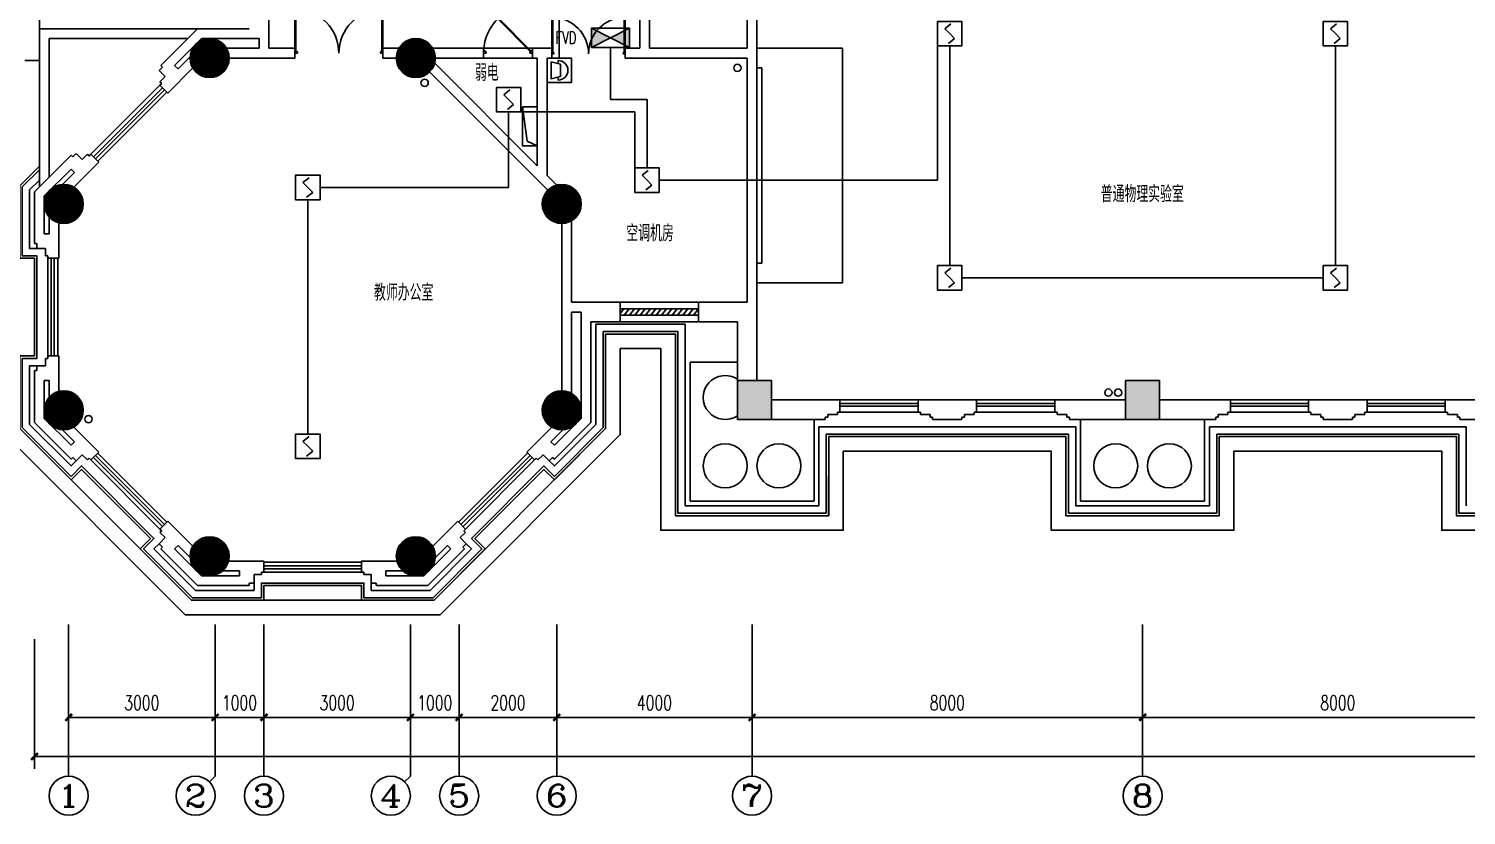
# Model space of a CAD drawing. Extents: x 190999 to 918899, y -200814 to 215286.
# Drawn here: x 205994 to 235442, y 115064 to 131167 of the extents above; entities that cross this region are included whole.
import ezdxf
from ezdxf.enums import TextEntityAlignment as Align

# ---------------------------------------------------------------- set-up
doc = ezdxf.new("R2010")
doc.units = 0
doc.header["$LTSCALE"] = 1000
doc.header["$MEASUREMENT"] = 0
doc.layers.get('Defpoints').update_dxf_attribs({"color": 1})
for name, color, linetype in [('00-EQUIP', 3, 'Continuous'), ('00-WIRE-4', 6, 'Continuous'), ('A-墙线', 2, 'Continuous'), ('A-外包装修', 250, 'Continuous'), ('A-外窗', 145, 'Continuous'), ('A-家具', 250, 'Continuous'), ('A-门', 167, 'Continuous'), ('AXIS', 3, 'Continuous'), ('AXIS_TEXT', 7, 'Continuous'), ('COLUMN', 2, 'Continuous'), ('PUB_HATCH', 250, 'Continuous'), ('STAIR', 5, 'Continuous'), ('WALL', 2, 'Continuous'), ('WINDOW', 177, 'Continuous'), ('屋面排水', 4, 'Continuous'), ('房间名称', 7, 'Continuous'), ('暖通-风-说明', 3, 'Continuous'), ('电井开洞', 97, 'Continuous'), ('雨水管', 151, 'Continuous')]:
    doc.layers.add(name, color=color, linetype=linetype)
doc.styles.add('_TCH_AXIS', font='COMPLEX', dxfattribs={"bigfont": 'GBCBIG'})
doc.styles.add('_TCH_DIM', font='SIMPLEX', dxfattribs={"bigfont": 'GBCBIG'})
doc.styles.add('COMPLEX', font='COMPLEX')
doc.styles.add('DIM_FONT', font='SIMPLEX', dxfattribs={"width": 0.7, "bigfont": 'GBCBIG'})
doc.styles.add('HZ-ZGBZ', font='romanc.shx', dxfattribs={"width": 0.65})
doc.styles.get("Standard").update_dxf_attribs({"font": 'simhei.ttf'})
doc.styles.add('XXK', font='romans.shx', dxfattribs={"width": 0.75, "bigfont": 'hzf.shx'})
doc.linetypes.add('BIG-DLINE', pattern='A,1,-0.15,["D",XXK,S=0.2,R=0,X=-0.1,Y=-0.09],-0.2', length=1.35)
doc.dimstyles.new('DIMN', dxfattribs={"dimtxt": 300, "dimasz": 100, "dimexe": 250, "dimexo": 300, "dimgap": 150, "dimtad": 1, "dimdec": 0, "dimzin": 0, "dimdsep": 46, "dimtxsty": 'DIM_FONT', "dimblk": 'ARCHTICK', "dimcen": 0.09, "dimclrt": 7, "dimazin": 2, "dimtfac": 1, "dimtdec": 0, "dimtix": 1, "dimtmove": 2, "dimatfit": 3, "dimfxl": 0, "dimtolj": 1, "dimtzin": 0, "dimarcsym": 0})

# ---------------------------------------------------------------- blocks, each defined once
blk = doc.blocks.new('m1800')
at = {"layer": 'A-墙线'}
for p, q in [((-900, -100), (-900, 100)), ((900, -100), (900, 100))]:
    blk.add_line(p, q, dxfattribs=at)
at = {"layer": 'A-门'}
for p, q in [((-900, 900), (-900, 0)), ((-900, 900), (-880, 900)), ((-880, 900), (-880, 50)), ((880, 900), (880, 50)), ((900, 900), (880, 900)), ((900, 900), (900, 0)), ((-900, 50), (-870, 50)), ((-900, 0), (-850, 0)), ((-870, 50), (-870, 30)), ((-870, 30), (-850, 30)), ((-850, 30), (-850, 0)), ((850, 30), (850, 0)), ((870, 30), (850, 30)), ((900, 0), (850, 0)), ((870, 50), (870, 30)), ((900, 50), (870, 50))]:
    blk.add_line(p, q, dxfattribs=at)
for centre, start, end in [((-900, 0), 0, 88.7267), ((900, 0), 91.2733, 180)]:
    blk.add_arc(centre, 900, start, end, dxfattribs=at)
blk = doc.blocks.new('bfm01')
at = {"layer": 'A-墙线'}
for p, q in [((-200, 0), (0, 0)), ((-200, -1000), (0, -1000))]:
    blk.add_line(p, q, dxfattribs=at)
at = {"layer": 'A-门'}
for p, q in [((-200, -1000), (-200, 0)), ((-100, 0), (-100, -50)), ((-70, -50), (-100, -50)), ((-50, -30), (-70, -30)), ((-70, -30), (-70, -50)), ((-64, -44), (-50, -30)), ((-64, -44), (603, -711)), ((-50, 0), (-50, -30)), ((-50, -30), (617, -697)), ((0, 0), (0, -1000)), ((-70, -950), (-100, -950)), ((-100, -1000), (-100, -950)), ((-50, -1000), (-100, -1000)), ((-70, -970), (-70, -950)), ((-50, -970), (-70, -970)), ((-50, -1000), (-50, -970))]:
    blk.add_line(p, q, dxfattribs=at)
blk.add_arc((-100, 0), 1000, 272.866, 315.8103, dxfattribs=at)
blk = doc.blocks.new('$WINLIB2D$00000039')
at = {"color": 0}
for p, q in [((0.5, 0.5), (-0.5, 0.5)), ((-0.5, 0.167), (0.5, 0.167)), ((-0.452, -0.167), (-0.5, 0.084)), ((-0.384, -0.167), (-0.448, 0.167)), ((-0.316, -0.167), (-0.38, 0.167)), ((-0.248, -0.167), (-0.312, 0.167)), ((-0.18, -0.167), (-0.244, 0.167)), ((-0.112, -0.167), (-0.176, 0.167)), ((-0.044, -0.167), (-0.108, 0.167)), ((0.024, -0.167), (-0.04, 0.167)), ((0.092, -0.167), (0.028, 0.167)), ((0.16, -0.167), (0.096, 0.167)), ((0.228, -0.167), (0.164, 0.167)), ((0.296, -0.167), (0.232, 0.167)), ((0.364, -0.167), (0.3, 0.167)), ((0.432, -0.167), (0.368, 0.167)), ((0.5, -0.167), (0.436, 0.167)), ((-0.5, -0.167), (0.5, -0.167)), ((0.5, -0.5), (-0.5, -0.5))]:
    blk.add_line(p, q, dxfattribs=at)
blk = doc.blocks.new('_ArchTick')
at = {"const_width": 0.5}
blk.add_lwpolyline([(-0.7, -0.7), (0.7, 0.7)], dxfattribs=at)
blk = doc.blocks.new('*D183')
at = {"layer": 'AXIS', "color": 0, "lineweight": -2}
for p, q in [((206812, 118667), (206812, 116817)), ((209811, 118667), (209811, 116817)), ((206812, 117067), (209811, 117067))]:
    blk.add_line(p, q, dxfattribs=at)
at = {"layer": 'Defpoints', "color": 0}
for p in [(206812, 118967), (209811, 118967), (209811, 117067)]:
    blk.add_point(p, dxfattribs=at)
at = {"layer": 'AXIS', "color": 0, "lineweight": -2, "xscale": 100, "yscale": 100, "zscale": 100, "rotation": 180}
blk.add_blockref('_ArchTick', (206812, 117067), dxfattribs=at)
at = {"layer": 'AXIS', "color": 0, "lineweight": -2, "xscale": 100, "yscale": 100, "zscale": 100}
blk.add_blockref('_ArchTick', (209811, 117067), dxfattribs=at)
at = {"layer": 'AXIS', "color": 7, "insert": (208311, 117367), "char_height": 300, "attachment_point": 5, "style": 'DIM_FONT'}
blk.add_mtext('\\A1;3000', dxfattribs=at)
blk = doc.blocks.new('*D184')
at = {"layer": 'AXIS', "color": 0, "lineweight": -2}
for p, q in [((209811, 118667), (209811, 116817)), ((210812, 118667), (210812, 116817)), ((209811, 117067), (210812, 117067))]:
    blk.add_line(p, q, dxfattribs=at)
at = {"layer": 'Defpoints', "color": 0}
for p in [(209811, 118967), (210812, 118967), (210812, 117067)]:
    blk.add_point(p, dxfattribs=at)
at = {"layer": 'AXIS', "color": 0, "lineweight": -2, "xscale": 100, "yscale": 100, "zscale": 100, "rotation": 180}
blk.add_blockref('_ArchTick', (209811, 117067), dxfattribs=at)
at = {"layer": 'AXIS', "color": 0, "lineweight": -2, "xscale": 100, "yscale": 100, "zscale": 100}
blk.add_blockref('_ArchTick', (210812, 117067), dxfattribs=at)
at = {"layer": 'AXIS', "color": 7, "insert": (210311, 117367), "char_height": 300, "attachment_point": 5, "style": 'DIM_FONT'}
blk.add_mtext('\\A1;1000', dxfattribs=at)
blk = doc.blocks.new('*D185')
at = {"layer": 'AXIS', "color": 0, "lineweight": -2}
for p, q in [((210812, 118667), (210812, 116817)), ((213812, 118667), (213812, 116817)), ((210812, 117067), (213812, 117067))]:
    blk.add_line(p, q, dxfattribs=at)
at = {"layer": 'Defpoints', "color": 0}
for p in [(210812, 118967), (213812, 118967), (213812, 117067)]:
    blk.add_point(p, dxfattribs=at)
at = {"layer": 'AXIS', "color": 0, "lineweight": -2, "xscale": 100, "yscale": 100, "zscale": 100, "rotation": 180}
blk.add_blockref('_ArchTick', (210812, 117067), dxfattribs=at)
at = {"layer": 'AXIS', "color": 0, "lineweight": -2, "xscale": 100, "yscale": 100, "zscale": 100}
blk.add_blockref('_ArchTick', (213812, 117067), dxfattribs=at)
at = {"layer": 'AXIS', "color": 7, "insert": (212312, 117367), "char_height": 300, "attachment_point": 5, "style": 'DIM_FONT'}
blk.add_mtext('\\A1;3000', dxfattribs=at)
blk = doc.blocks.new('*D186')
at = {"layer": 'AXIS', "color": 0, "lineweight": -2}
for p, q in [((213812, 118667), (213812, 116817)), ((214812, 118667), (214812, 116817)), ((213812, 117067), (213712, 117067)), ((213812, 117067), (214812, 117067)), ((214812, 117067), (214912, 117067))]:
    blk.add_line(p, q, dxfattribs=at)
at = {"layer": 'Defpoints', "color": 0}
for p in [(213812, 118967), (214812, 118967), (214812, 117067)]:
    blk.add_point(p, dxfattribs=at)
at = {"layer": 'AXIS', "color": 0, "lineweight": -2, "xscale": 100, "yscale": 100, "zscale": 100}
blk.add_blockref('_ArchTick', (213812, 117067), dxfattribs=at)
at = {"layer": 'AXIS', "color": 0, "lineweight": -2, "xscale": 100, "yscale": 100, "zscale": 100, "rotation": 180}
blk.add_blockref('_ArchTick', (214812, 117067), dxfattribs=at)
at = {"layer": 'AXIS', "color": 7, "insert": (214312, 117367), "char_height": 300, "attachment_point": 5, "style": 'DIM_FONT'}
blk.add_mtext('\\A1;1000', dxfattribs=at)
blk = doc.blocks.new('*D187')
at = {"layer": 'AXIS', "color": 0, "lineweight": -2}
for p, q in [((214812, 118667), (214812, 116817)), ((216812, 118667), (216812, 116817)), ((214812, 117067), (216812, 117067))]:
    blk.add_line(p, q, dxfattribs=at)
at = {"layer": 'Defpoints', "color": 0}
for p in [(214812, 118967), (216812, 118967), (216812, 117067)]:
    blk.add_point(p, dxfattribs=at)
at = {"layer": 'AXIS', "color": 0, "lineweight": -2, "xscale": 100, "yscale": 100, "zscale": 100, "rotation": 180}
blk.add_blockref('_ArchTick', (214812, 117067), dxfattribs=at)
at = {"layer": 'AXIS', "color": 0, "lineweight": -2, "xscale": 100, "yscale": 100, "zscale": 100}
blk.add_blockref('_ArchTick', (216812, 117067), dxfattribs=at)
at = {"layer": 'AXIS', "color": 7, "insert": (215812, 117367), "char_height": 300, "attachment_point": 5, "style": 'DIM_FONT'}
blk.add_mtext('\\A1;2000', dxfattribs=at)
blk = doc.blocks.new('*D188')
at = {"layer": 'AXIS', "color": 0, "lineweight": -2}
for p, q in [((216812, 118667), (216812, 116817)), ((220812, 118667), (220812, 116817)), ((216812, 117067), (220812, 117067))]:
    blk.add_line(p, q, dxfattribs=at)
at = {"layer": 'Defpoints', "color": 0}
for p in [(216812, 118967), (220812, 118967), (220812, 117067)]:
    blk.add_point(p, dxfattribs=at)
at = {"layer": 'AXIS', "color": 0, "lineweight": -2, "xscale": 100, "yscale": 100, "zscale": 100, "rotation": 180}
blk.add_blockref('_ArchTick', (216812, 117067), dxfattribs=at)
at = {"layer": 'AXIS', "color": 0, "lineweight": -2, "xscale": 100, "yscale": 100, "zscale": 100}
blk.add_blockref('_ArchTick', (220812, 117067), dxfattribs=at)
at = {"layer": 'AXIS', "color": 7, "insert": (218812, 117367), "char_height": 300, "attachment_point": 5, "style": 'DIM_FONT'}
blk.add_mtext('\\A1;4000', dxfattribs=at)
blk = doc.blocks.new('*D189')
at = {"layer": 'AXIS', "color": 0, "lineweight": -2}
for p, q in [((220812, 118667), (220812, 116817)), ((228812, 118667), (228812, 116817)), ((220812, 117067), (228812, 117067))]:
    blk.add_line(p, q, dxfattribs=at)
at = {"layer": 'Defpoints', "color": 0}
for p in [(220812, 118967), (228812, 118967), (228812, 117067)]:
    blk.add_point(p, dxfattribs=at)
at = {"layer": 'AXIS', "color": 0, "lineweight": -2, "xscale": 100, "yscale": 100, "zscale": 100, "rotation": 180}
blk.add_blockref('_ArchTick', (220812, 117067), dxfattribs=at)
at = {"layer": 'AXIS', "color": 0, "lineweight": -2, "xscale": 100, "yscale": 100, "zscale": 100}
blk.add_blockref('_ArchTick', (228812, 117067), dxfattribs=at)
at = {"layer": 'AXIS', "color": 7, "insert": (224812, 117367), "char_height": 300, "attachment_point": 5, "style": 'DIM_FONT'}
blk.add_mtext('\\A1;8000', dxfattribs=at)
blk = doc.blocks.new('*D190')
at = {"layer": 'AXIS', "color": 0, "lineweight": -2}
for p, q in [((228812, 118667), (228812, 116817)), ((236812, 118667), (236812, 116817)), ((228812, 117067), (236812, 117067))]:
    blk.add_line(p, q, dxfattribs=at)
at = {"layer": 'Defpoints', "color": 0}
for p in [(228812, 118967), (236812, 118967), (236812, 117067)]:
    blk.add_point(p, dxfattribs=at)
at = {"layer": 'AXIS', "color": 0, "lineweight": -2, "xscale": 100, "yscale": 100, "zscale": 100, "rotation": 180}
blk.add_blockref('_ArchTick', (228812, 117067), dxfattribs=at)
at = {"layer": 'AXIS', "color": 0, "lineweight": -2, "xscale": 100, "yscale": 100, "zscale": 100}
blk.add_blockref('_ArchTick', (236812, 117067), dxfattribs=at)
at = {"layer": 'AXIS', "color": 7, "insert": (232812, 117367), "char_height": 300, "attachment_point": 5, "style": 'DIM_FONT'}
blk.add_mtext('\\A1;8000', dxfattribs=at)
blk = doc.blocks.new('*D198')
at = {"layer": 'AXIS', "color": 0, "lineweight": -2}
for p, q in [((206112, 118667), (206112, 116017)), ((283362, 118667), (283362, 116017)), ((206112, 116267), (283362, 116267))]:
    blk.add_line(p, q, dxfattribs=at)
at = {"layer": 'Defpoints', "color": 0}
for p in [(206112, 118967), (283362, 118967), (283362, 116267)]:
    blk.add_point(p, dxfattribs=at)
at = {"layer": 'AXIS', "color": 0, "lineweight": -2, "xscale": 100, "yscale": 100, "zscale": 100, "rotation": 180}
blk.add_blockref('_ArchTick', (206112, 116267), dxfattribs=at)
at = {"layer": 'AXIS', "color": 0, "lineweight": -2, "xscale": 100, "yscale": 100, "zscale": 100}
blk.add_blockref('_ArchTick', (283362, 116267), dxfattribs=at)
at = {"layer": 'AXIS', "color": 7, "insert": (244737, 116567), "char_height": 300, "attachment_point": 5, "style": 'DIM_FONT'}
blk.add_mtext('\\A1;77250', dxfattribs=at)
blk = doc.blocks.new('_YZH')
blk.add_circle((0, 0), 0.5)
at = {"layer": 'PUB_HATCH', "const_width": 0.5}
blk.add_lwpolyline([(-0.25, 0, 1), (0.25, 0, 1)], format="xyb", close=True, dxfattribs=at)
blk = doc.blocks.new('_AXISO')
blk.add_circle((0, 0), 0.5)
at = {"layer": 'AXIS_TEXT', "style": 'COMPLEX', "width": 1.041667}
blk.add_attdef('A', text='', height=0.56, dxfattribs=at).set_placement((-0.25, -0.28), (0.25, -0.28), align=Align.FIT)
blk = doc.blocks.new('_LINKPT1')
at = {"color": 0}
blk.add_line((0, 0), (0, 0), dxfattribs=at)
blk = doc.blocks.new('3S1KCGW2')
for p, q in [((0.5, 0.5), (-0.5, 0.5)), ((-0.5, 0.5), (-0.5, -0.5)), ((-0.2, 0.2), (0.05, 0.4)), ((0, 0), (-0.2, 0.2)), ((0, 0), (0.2, -0.2)), ((0.5, -0.5), (0.5, 0.5)), ((-0.5, -0.5), (0.5, -0.5)), ((0.2, -0.2), (-0.05, -0.4))]:
    blk.add_line(p, q)
at = {"const_width": 0.04, "flags": 128}
blk.add_lwpolyline([(-0.5, -0.5), (-0.5, 0.5), (0.5, 0.5), (0.5, -0.5)], close=True, dxfattribs=at)
at = {"xscale": 0.002, "yscale": 0.002, "zscale": 0.002}
for p in [(-0.5, 0), (0, 0.5), (0.5, 0), (0, -0.5)]:
    blk.add_blockref('_LINKPT1', p, dxfattribs=at)
at = {"flags": 9}
blk.add_attdef('A', (0, 0), '', height=0.00002, dxfattribs=at)
blk = doc.blocks.new('6H2KALM6')
for p, q in [((-0.78, 0.4), (0.78, -0.4)), ((0.78, 0.4), (-0.78, -0.4)), ((0.78, 0.4), (-0.78, 0.4)), ((-0.78, 0.4), (-0.78, -0.4)), ((0.78, -0.4), (0.78, 0.4)), ((-0.78, -0.4), (0.78, -0.4))]:
    blk.add_line(p, q)
at = {"const_width": 0.04}
blk.add_lwpolyline([(-0.78, 0.4), (-0.78, -0.4), (0.78, -0.4), (0.78, 0.4)], close=True, dxfattribs=at)
for points in [[(-0.78, 0.4), (0, 0), (-0.78, -0.4)], [(0.78, 0.4), (0, 0), (0.78, -0.4)]]:
    blk.add_solid(points)
at = {"xscale": 0.002, "yscale": 0.002, "zscale": 0.002}
for p in [(-0.78, 0), (0, 0.4), (0.78, 0), (0, -0.4)]:
    blk.add_blockref('_LINKPT1', p, dxfattribs=at)
at = {"flags": 9}
blk.add_attdef('A', (0, 0), '', height=0.00002, dxfattribs=at)
blk = doc.blocks.new('411UXEXY')
for p, q in [((0.5, 0.5), (-0.5, 0.5)), ((-0.5, 0.5), (-0.5, -0.5)), ((-0.25, 0.056), (-0.35, -0.333)), ((0.25, 0.056), (-0.25, 0.056)), ((0.35, -0.333), (0.25, 0.056)), ((0.5, -0.5), (0.5, 0.5)), ((-0.5, -0.5), (0.5, -0.5)), ((-0.4, -0.044), (-0.276, -0.044)), ((-0.35, -0.333), (0.35, -0.333)), ((0.4, -0.044), (0.276, -0.044))]:
    blk.add_line(p, q)
at = {"const_width": 0.04, "flags": 128}
blk.add_lwpolyline([(0.5, -0.5), (0.5, 0.5), (-0.5, 0.5), (-0.5, -0.5)], close=True, dxfattribs=at)
blk.add_arc((0, -0.044), 0.4, 0, 180)
at = {"xscale": 0.002, "yscale": 0.002, "zscale": 0.002}
for p in [(-0.5, 0), (0, 0.5), (0.5, 0), (0, -0.5)]:
    blk.add_blockref('_LINKPT1', p, dxfattribs=at)
at = {"flags": 9}
blk.add_attdef('A', (0, 0), '', height=0.00002, dxfattribs=at)

msp = doc.modelspace()

# ---------------------------------------------------------------- hatches: boundary and pattern name
at = {"layer": 'PUB_HATCH'}
for points in [[(221211.6, 123967.4), (220511.6, 123967.4), (220511.6, 123167.4), (221211.6, 123167.4)], [(229161.6, 123967.4), (228461.6, 123967.4), (228461.6, 123167.4), (229161.6, 123167.4)]]:
    msp.add_hatch(color=256, dxfattribs=at).paths.add_polyline_path(points)

# ---------------------------------------------------------------- linework, layer by layer
at = {"layer": '00-WIRE-4', "linetype": 'BIG-DLINE'}
msp.add_line((216861.6, 134667.4), (216861.6, 130567.4), dxfattribs=at)
at = {"layer": '00-WIRE-4'}
for p, q in [((217911.6, 129717), (217911.6, 130781.8)), ((224611.6, 130817.4), (224611.6, 128067.4)), ((224861.6, 126317.4), (224861.6, 130817.4)), ((232761.6, 130817.4), (232761.6, 126317.4)), ((218661.6, 129717), (217911.6, 129717)), ((218661.6, 129717), (218661.6, 128317.4)), ((215823.9, 127917.4), (215823.9, 129467)), ((218411.6, 129467), (216073.9, 129467)), ((218411.6, 129467), (218411.6, 128317.4)), ((215823.9, 127917.4), (211961.6, 127917.4)), ((224611.6, 128067.4), (218911.6, 128067.4)), ((211711.6, 127667.4), (211711.6, 122867.4)), ((225111.6, 126067.4), (232511.6, 126067.4))]:
    msp.add_line(p, q, dxfattribs=at)
at = {"layer": 'A-墙线'}
for p, q in [((220711.6, 132967.4), (220711.6, 130767.4)), ((220911.6, 132667.4), (220911.6, 123967.4)), ((210911.6, 130767.4), (210911.6, 132167.4)), ((218511.6, 130767.4), (218511.6, 131917.4)), ((218711.6, 130767.4), (218711.6, 131917.4)), ((209450.8, 131167.4), (208700.6, 130417.1)), ((209450.8, 131167.4), (210511.6, 131167.4)), ((209533.7, 130967.4), (208983.4, 130417.1)), ((209533.7, 130967.4), (210711.6, 130967.4)), ((210711.6, 130767.4), (210045.8, 130767.4)), ((210711.6, 130767.4), (210711.6, 130967.4)), ((210911.6, 130767.4), (211447.2, 130767.4)), ((211447.2, 130567.4), (211447.2, 130767.4)), ((213247.2, 130767.4), (213577.8, 130767.4)), ((213247.2, 130567.4), (213247.2, 130767.4)), ((214270.6, 130767.4), (215311.6, 130767.4)), ((215311.6, 130567.4), (215311.6, 130767.4)), ((216311.6, 130767.4), (216711.6, 130767.4)), ((216311.6, 130567.4), (216311.6, 130767.4)), ((216711.6, 130567.4), (216711.6, 130767.4)), ((218211.6, 130767.4), (218511.6, 130767.4)), ((218211.6, 130567.4), (218211.6, 130767.4)), ((218711.6, 130767.4), (220711.6, 130767.4)), ((209300.1, 130592.4), (209054.1, 130346.4)), ((211447.2, 130567.4), (210099.1, 130567.4)), ((213247.2, 130567.4), (213524.2, 130567.4)), ((214310.6, 130463.8), (216411.6, 128362.7)), ((214324.2, 130567.4), (215311.6, 130567.4)), ((216311.6, 130567.4), (216411.6, 130567.4)), ((216411.6, 128362.7), (216411.6, 130567.4)), ((216611.6, 128162.7), (216611.6, 130567.4)), ((216611.6, 130567.4), (216711.6, 130567.4)), ((218211.6, 130567.4), (220711.6, 130567.4)), ((220711.6, 130567.4), (220711.6, 125567.4)), ((208735.9, 130381.8), (208665.2, 130311.1)), ((208665.2, 130311.1), (208789, 130187.3)), ((208789, 130187.3), (208682.9, 130081.2)), ((208700.6, 130417.1), (208735.9, 130381.8)), ((209354.8, 130364.2), (208842, 129851.4)), ((208983.4, 130417.1), (209054.1, 130346.4)), ((214207, 130284.5), (216629.4, 127862.1)), ((208682.9, 130081.2), (208718.3, 130045.9)), ((208718.3, 130045.9), (208682.9, 130010.5)), ((208682.9, 130010.5), (208842, 129851.4)), ((206111.8, 127828.4), (206862.1, 128578.6)), ((206862.1, 128578.6), (206897.5, 128543.3)), ((206897.5, 128543.3), (206968.2, 128614)), ((206915, 127924.4), (207427.8, 128437.2)), ((206968.2, 128614), (207091.9, 128490.3)), ((207091.9, 128490.3), (207198, 128596.3)), ((207198, 128596.3), (207233.3, 128561)), ((207233.3, 128561), (207268.7, 128596.3)), ((207268.7, 128596.3), (207427.8, 128437.2)), ((206311.8, 127745.6), (206862.1, 128295.8)), ((206686.8, 127979.1), (206932.8, 128225.1)), ((206862.1, 128295.8), (206932.8, 128225.1)), ((216611.6, 128162.7), (216811.6, 127962.7)), ((206111.8, 127828.4), (206111.8, 126767.4)), ((206311.8, 127745.6), (206311.8, 126967.4)), ((206411.8, 127315.3), (206411.8, 126967.4)), ((217111.8, 125567.4), (217111.8, 127233.5)), ((206311.8, 126967.4), (206411.8, 126967.4)), ((206611.8, 127192.6), (206611.8, 126467.4)), ((216911.8, 123754.9), (216911.8, 127179.9)), ((206111.8, 126767.4), (206161.8, 126767.4)), ((206161.8, 126767.4), (206161.8, 126667.4)), ((206161.8, 126667.4), (206336.8, 126667.4)), ((206336.8, 126667.4), (206336.8, 126517.4)), ((206336.8, 126517.4), (206386.8, 126517.4)), ((206386.8, 126517.4), (206386.8, 126467.4)), ((206386.8, 126467.4), (206611.8, 126467.4)), ((217111.8, 125367.4), (217311.8, 125367.4)), ((217111.8, 123701.3), (217111.8, 125367.4)), ((217311.8, 123189.2), (217311.8, 125367.4)), ((217511.8, 123106.4), (217511.8, 125167.4)), ((220511.6, 125167.4), (220511.6, 123967.4)), ((206336.8, 124267.4), (206336.8, 124417.4)), ((206336.8, 124417.4), (206386.8, 124417.4)), ((206386.8, 124417.4), (206386.8, 124467.4)), ((206386.8, 124467.4), (206611.8, 124467.4)), ((206611.8, 123742.2), (206611.8, 124467.4)), ((206111.8, 123106.4), (206111.8, 124167.4)), ((206111.8, 124167.4), (206161.8, 124167.4)), ((206161.8, 124167.4), (206161.8, 124267.4)), ((206161.8, 124267.4), (206336.8, 124267.4)), ((206311.8, 123189.2), (206311.8, 123967.4)), ((206311.8, 123967.4), (206411.8, 123967.4)), ((206411.8, 123619.5), (206411.8, 123967.4)), ((221211.6, 123567.4), (222611.6, 123567.4)), ((222611.6, 123317.4), (222611.6, 123567.4)), ((224211.6, 123567.4), (225411.6, 123567.4)), ((224211.6, 123317.4), (224211.6, 123567.4)), ((225411.6, 123317.4), (225411.6, 123567.4)), ((227011.6, 123567.4), (228461.6, 123567.4)), ((227011.6, 123317.4), (227011.6, 123567.4)), ((230611.6, 123567.4), (229161.6, 123567.4)), ((230611.6, 123317.4), (230611.6, 123567.4)), ((233411.6, 123567.4), (232211.6, 123567.4)), ((232211.6, 123317.4), (232211.6, 123567.4)), ((233411.6, 123317.4), (233411.6, 123567.4)), ((236461.6, 123567.4), (235011.6, 123567.4)), ((235011.6, 123317.4), (235011.6, 123567.4)), ((206111.8, 123106.4), (206862.1, 122356.1)), ((206311.8, 123189.2), (206862.1, 122638.9)), ((217311.8, 123189.2), (216761.6, 122638.9)), ((217511.8, 123106.4), (216761.6, 122356.1)), ((221211.6, 123167.4), (222311.6, 123167.4)), ((222311.6, 123167.4), (222311.6, 123217.4)), ((222311.6, 123217.4), (222361.6, 123217.4)), ((222361.6, 123217.4), (222361.6, 123267.4)), ((222361.6, 123267.4), (222561.6, 123267.4)), ((222561.6, 123317.4), (222611.6, 123317.4)), ((222561.6, 123267.4), (222561.6, 123317.4)), ((224261.6, 123317.4), (224211.6, 123317.4)), ((224261.6, 123267.4), (224261.6, 123317.4)), ((224461.6, 123267.4), (224261.6, 123267.4)), ((224461.6, 123217.4), (224461.6, 123267.4)), ((224511.6, 123217.4), (224461.6, 123217.4)), ((224511.6, 123167.4), (224511.6, 123217.4)), ((224511.6, 123167.4), (225111.6, 123167.4)), ((225111.6, 123167.4), (225111.6, 123217.4)), ((225111.6, 123217.4), (225161.6, 123217.4)), ((225161.6, 123217.4), (225161.6, 123267.4)), ((225161.6, 123267.4), (225361.6, 123267.4)), ((225361.6, 123317.4), (225411.6, 123317.4)), ((225361.6, 123267.4), (225361.6, 123317.4)), ((227061.6, 123317.4), (227011.6, 123317.4)), ((227061.6, 123267.4), (227061.6, 123317.4)), ((227261.6, 123267.4), (227061.6, 123267.4)), ((227261.6, 123217.4), (227261.6, 123267.4)), ((227311.6, 123217.4), (227261.6, 123217.4)), ((227311.6, 123167.4), (227311.6, 123217.4)), ((227311.6, 123167.4), (228461.6, 123167.4)), ((230311.6, 123167.4), (229161.6, 123167.4)), ((230311.6, 123167.4), (230311.6, 123217.4)), ((230311.6, 123217.4), (230361.6, 123217.4)), ((230361.6, 123217.4), (230361.6, 123267.4)), ((230361.6, 123267.4), (230561.6, 123267.4)), ((230561.6, 123317.4), (230611.6, 123317.4)), ((230561.6, 123267.4), (230561.6, 123317.4)), ((232261.6, 123317.4), (232211.6, 123317.4)), ((232261.6, 123267.4), (232261.6, 123317.4)), ((232461.6, 123267.4), (232261.6, 123267.4)), ((232461.6, 123217.4), (232461.6, 123267.4)), ((232511.6, 123217.4), (232461.6, 123217.4)), ((232511.6, 123167.4), (232511.6, 123217.4)), ((233111.6, 123167.4), (232511.6, 123167.4)), ((233111.6, 123167.4), (233111.6, 123217.4)), ((233111.6, 123217.4), (233161.6, 123217.4)), ((233161.6, 123217.4), (233161.6, 123267.4)), ((233161.6, 123267.4), (233361.6, 123267.4)), ((233361.6, 123317.4), (233411.6, 123317.4)), ((233361.6, 123267.4), (233361.6, 123317.4)), ((235061.6, 123317.4), (235011.6, 123317.4)), ((235061.6, 123267.4), (235061.6, 123317.4)), ((235261.6, 123267.4), (235061.6, 123267.4)), ((235261.6, 123217.4), (235261.6, 123267.4)), ((235311.6, 123217.4), (235261.6, 123217.4)), ((235311.6, 123167.4), (235311.6, 123217.4)), ((236461.6, 123167.4), (235311.6, 123167.4)), ((206686.8, 122955.7), (206932.8, 122709.7)), ((206915, 123010.3), (207427.8, 122497.5)), ((216708.7, 123010.3), (216195.9, 122497.5)), ((216936.9, 122955.7), (216690.9, 122709.7)), ((206862.1, 122638.9), (206932.8, 122709.7)), ((216761.6, 122638.9), (216690.9, 122709.7)), ((206862.1, 122356.1), (206897.5, 122391.5)), ((206897.5, 122391.5), (206968.2, 122320.8)), ((206968.2, 122320.8), (207091.9, 122444.5)), ((207091.9, 122444.5), (207198, 122338.4)), ((207198, 122338.4), (207233.3, 122373.8)), ((207233.3, 122373.8), (207268.7, 122338.4)), ((207268.7, 122338.4), (207427.8, 122497.5)), ((216355, 122338.4), (216195.9, 122497.5)), ((216390.4, 122373.8), (216355, 122338.4)), ((216425.7, 122338.4), (216390.4, 122373.8)), ((216531.8, 122444.5), (216425.7, 122338.4)), ((216655.5, 122320.8), (216531.8, 122444.5)), ((216726.2, 122391.5), (216655.5, 122320.8)), ((216761.6, 122356.1), (216726.2, 122391.5)), ((208682.9, 120924.2), (208842, 121083.3)), ((209354.8, 120570.5), (208842, 121083.3)), ((214268.9, 120570.5), (214781.7, 121083.3)), ((214940.8, 120924.2), (214781.7, 121083.3)), ((208665.2, 120623.7), (208789, 120747.4)), ((208718.3, 120888.9), (208682.9, 120924.2)), ((208682.9, 120853.5), (208718.3, 120888.9)), ((208789, 120747.4), (208682.9, 120853.5)), ((214834.7, 120747.4), (214940.8, 120853.5)), ((214958.5, 120623.7), (214834.7, 120747.4)), ((214905.4, 120888.9), (214940.8, 120924.2)), ((214940.8, 120853.5), (214905.4, 120888.9)), ((208735.9, 120553), (208665.2, 120623.7)), ((208700.6, 120517.6), (208735.9, 120553)), ((209450.8, 119767.4), (208700.6, 120517.6)), ((208983.4, 120517.6), (209054.1, 120588.3)), ((209533.7, 119967.4), (208983.4, 120517.6)), ((209300.1, 120342.3), (209054.1, 120588.3)), ((214090, 119967.4), (214640.3, 120517.6)), ((214172.9, 119767.4), (214923.1, 120517.6)), ((214323.6, 120342.3), (214569.6, 120588.3)), ((214640.3, 120517.6), (214569.6, 120588.3)), ((214887.8, 120553), (214958.5, 120623.7)), ((214923.1, 120517.6), (214887.8, 120553)), ((210086.7, 120267.4), (210811.8, 120267.4)), ((210811.8, 120042.4), (210811.8, 120267.4)), ((213537, 120267.4), (212811.8, 120267.4)), ((212811.8, 120042.4), (212811.8, 120267.4)), ((209533.7, 119967.4), (210311.8, 119967.4)), ((209963.9, 120067.4), (210311.8, 120067.4)), ((210311.8, 119967.4), (210311.8, 120067.4)), ((210611.8, 119817.4), (210611.8, 119992.4)), ((210611.8, 119992.4), (210761.8, 119992.4)), ((210761.8, 119992.4), (210761.8, 120042.4)), ((210761.8, 120042.4), (210811.8, 120042.4)), ((212861.8, 120042.4), (212811.8, 120042.4)), ((212861.8, 119992.4), (212861.8, 120042.4)), ((213011.8, 119992.4), (212861.8, 119992.4)), ((213011.8, 119817.4), (213011.8, 119992.4)), ((213659.8, 120067.4), (213311.8, 120067.4)), ((213311.8, 119967.4), (213311.8, 120067.4)), ((214090, 119967.4), (213311.8, 119967.4)), ((209450.8, 119767.4), (210511.8, 119767.4)), ((210511.8, 119767.4), (210511.8, 119817.4)), ((210511.8, 119817.4), (210611.8, 119817.4)), ((213111.8, 119817.4), (213011.8, 119817.4)), ((213111.8, 119767.4), (213111.8, 119817.4)), ((214172.9, 119767.4), (213111.8, 119767.4))]:
    msp.add_line(p, q, dxfattribs=at)
at = {"layer": 'A-外包装修'}
for p, q in [((217612.8, 125117.4), (219441.6, 125117.4)), ((217762.8, 124967.4), (219291.6, 124967.4)), ((217812.8, 124917.4), (219241.6, 124917.4)), ((219241.6, 124917.4), (219241.6, 121197.4)), ((219291.6, 121247.4), (219291.6, 124967.4)), ((219441.6, 121397.4), (219441.6, 125117.4)), ((219541.6, 121497.4), (219541.6, 124337.4)), ((219541.6, 124337.4), (220511.6, 124337.4)), ((222081.6, 121497.4), (222081.6, 123167.4)), ((227541.6, 121497.4), (227541.6, 123167.4)), ((230081.6, 121497.4), (230081.6, 123167.4)), ((222181.6, 123017.4), (227441.6, 123017.4)), ((222181.6, 121397.4), (222181.6, 123017.4)), ((222331.6, 122867.4), (227291.6, 122867.4)), ((222331.6, 121247.4), (222331.6, 122867.4)), ((222381.6, 122817.4), (227241.6, 122817.4)), ((222381.6, 122817.4), (222381.6, 121197.4)), ((227241.6, 122817.4), (227241.6, 121197.4)), ((227291.6, 121247.4), (227291.6, 122867.4)), ((227441.6, 121397.4), (227441.6, 123017.4)), ((230181.6, 123017.4), (235441.6, 123017.4)), ((230181.6, 121397.4), (230181.6, 123017.4)), ((230331.6, 122867.4), (235291.6, 122867.4)), ((230331.6, 121247.4), (230331.6, 122867.4)), ((230381.6, 122817.4), (235241.6, 122817.4)), ((230381.6, 122817.4), (230381.6, 121197.4)), ((235241.6, 122817.4), (235241.6, 121197.4)), ((235291.6, 121247.4), (235291.6, 122867.4)), ((235441.6, 121397.4), (235441.6, 123017.4)), ((222180.2, 121397.4), (219443, 121397.4)), ((222080.2, 121497.4), (219543, 121497.4)), ((230180.2, 121397.4), (227443, 121397.4)), ((230080.2, 121497.4), (227543, 121497.4)), ((222380.2, 121197.4), (219243, 121197.4)), ((222330.2, 121247.4), (219293, 121247.4)), ((230380.2, 121197.4), (227243, 121197.4)), ((230330.2, 121247.4), (227293, 121247.4)), ((238380.2, 121197.4), (235243, 121197.4)), ((238330.2, 121247.4), (235293, 121247.4))]:
    msp.add_line(p, q, dxfattribs=at)
for points in [[(206211.6, 128352.4), (205811.8, 127952.7), (205811.8, 126467.4), (206111.8, 126467.4), (206111.8, 124467.4), (205811.8, 124467.4), (205811.8, 122982.1), (206862.1, 121931.8), (207074.2, 122144), (208488.4, 120729.8), (208276.3, 120517.6), (209326.6, 119467.4), (210811.8, 119467.4), (210811.8, 119767.4), (212811.8, 119767.4), (212811.8, 119467.4), (214297.1, 119467.4), (215347.4, 120517.6), (215135.2, 120729.8), (216549.5, 122144), (216761.6, 121931.8), (217811.8, 122982.1), (217811.8, 124917.4)], [(206211.6, 128281.7), (205861.8, 127931.9), (205861.8, 126517.4), (206161.8, 126517.4), (206161.8, 124417.4), (205861.8, 124417.4), (205861.8, 123002.8), (206862.1, 122002.6), (207074.2, 122214.7), (208559.2, 120729.8), (208347, 120517.6), (209347.3, 119517.4), (210761.8, 119517.4), (210761.8, 119817.4), (212861.8, 119817.4), (212861.8, 119517.4), (214276.4, 119517.4), (215276.7, 120517.6), (215064.5, 120729.8), (216549.5, 122214.7), (216761.6, 122002.6), (217761.8, 123002.8), (217761.8, 124967.4)], [(206211.6, 128069.6), (206011.8, 127869.8), (206011.8, 126667.4), (206161.8, 126667.4)], [(216655.5, 122320.8), (216761.6, 122214.7), (217611.8, 123064.9), (217611.8, 125117.4)], [(206968.2, 122320.8), (206862.1, 122214.7), (206011.8, 123064.9), (206011.8, 124267.4), (206161.8, 124267.4)], [(208665.2, 120623.7), (208559.2, 120517.6), (209409.4, 119667.4), (210611.8, 119667.4), (210611.8, 119817.4)], [(214958.5, 120623.7), (215064.5, 120517.6), (214214.3, 119667.4), (213011.8, 119667.4), (213011.8, 119817.4)]]:
    msp.add_lwpolyline(points, dxfattribs=at)
for centre in [(220261.6, 122217.4), (221361.6, 122217.4), (228261.6, 122217.4), (229361.6, 122217.4)]:
    msp.add_circle(centre, 450, dxfattribs=at)
msp.add_arc((220261.6, 123617.4), 450, 56.25101, 303.74899, dxfattribs=at)
at = {"layer": 'A-外窗'}
for p, q in [((207268.7, 128596.3), (208682.9, 130010.5)), ((207318.2, 128546.8), (208732.4, 129961)), ((207360.6, 128504.4), (208774.8, 129918.6)), ((207410.1, 128454.9), (208824.3, 129869.1)), ((206386.8, 124467.4), (206386.8, 126467.4)), ((206456.8, 124467.4), (206456.8, 126467.4)), ((206516.8, 124467.4), (206516.8, 126467.4)), ((206586.8, 124467.4), (206586.8, 126467.4)), ((222611.6, 123567.4), (224211.6, 123567.4)), ((222611.6, 123497.4), (224211.6, 123497.4)), ((222611.6, 123437.4), (224211.6, 123437.4)), ((227011.6, 123567.4), (225411.6, 123567.4)), ((227011.6, 123497.4), (225411.6, 123497.4)), ((227011.6, 123437.4), (225411.6, 123437.4)), ((230611.6, 123567.4), (232211.6, 123567.4)), ((230611.6, 123497.4), (232211.6, 123497.4)), ((230611.6, 123437.4), (232211.6, 123437.4)), ((235011.6, 123567.4), (233411.6, 123567.4)), ((235011.6, 123497.4), (233411.6, 123497.4)), ((235011.6, 123437.4), (233411.6, 123437.4)), ((222611.6, 123317.4), (224211.6, 123317.4)), ((227011.6, 123317.4), (225411.6, 123317.4)), ((230611.6, 123317.4), (232211.6, 123317.4)), ((235011.6, 123317.4), (233411.6, 123317.4)), ((208682.9, 120924.2), (207268.7, 122338.4)), ((208732.4, 120973.7), (207318.2, 122387.9)), ((208774.8, 121016.1), (207360.6, 122430.4)), ((208824.3, 121065.6), (207410.1, 122479.8)), ((214799.4, 121065.6), (216213.6, 122479.8)), ((214848.9, 121016.1), (216263.1, 122430.4)), ((214891.3, 120973.7), (216305.5, 122387.9)), ((214940.8, 120924.2), (216355, 122338.4)), ((210811.8, 120242.4), (212811.8, 120242.4)), ((210811.8, 120172.4), (212811.8, 120172.4)), ((210811.8, 120112.4), (212811.8, 120112.4)), ((210811.8, 120042.4), (212811.8, 120042.4))]:
    msp.add_line(p, q, dxfattribs=at)
at = {"layer": 'A-家具'}
for p, q in [((220911.6, 130767.4), (222661.6, 130767.4)), ((222661.6, 130767.4), (222661.6, 125967.4)), ((220911.6, 130367.4), (221011.6, 130367.4)), ((221011.6, 130367.4), (221011.6, 126367.4)), ((220911.6, 126367.4), (221011.6, 126367.4)), ((220911.6, 125967.4), (222661.6, 125967.4))]:
    msp.add_line(p, q, dxfattribs=at)
at = {"layer": 'AXIS'}
for p, q in [((206811.6, 118967.4), (206811.6, 115863.7)), ((209811.2, 118967.4), (209811.2, 115863.7)), ((210811.6, 118967.4), (210811.6, 115863.7)), ((213812.1, 118967.4), (213812.1, 115863.7)), ((214811.6, 118967.4), (214811.6, 115863.7)), ((216811.6, 118967.4), (216811.6, 115863.7)), ((220811.6, 118967.4), (220811.6, 115863.7)), ((228811.6, 118967.4), (228811.6, 115863.7)), ((209694, 115746.5), (209811.2, 115863.7)), ((213694.9, 115746.5), (213812.1, 115863.7))]:
    msp.add_line(p, q, dxfattribs=at)
at = {"layer": 'COLUMN'}
for p, q in [((221211.6, 123967.4), (220511.6, 123967.4)), ((220511.6, 123967.4), (220511.6, 123167.4)), ((221211.6, 123167.4), (221211.6, 123967.4)), ((229161.6, 123967.4), (228461.6, 123967.4)), ((228461.6, 123967.4), (228461.6, 123167.4)), ((229161.6, 123167.4), (229161.6, 123967.4)), ((220511.6, 123167.4), (221211.6, 123167.4)), ((228461.6, 123167.4), (229161.6, 123167.4))]:
    msp.add_line(p, q, dxfattribs=at)
at = {"layer": 'STAIR'}
for p, q in [((206211.6, 138267.4), (206211.6, 127928.4)), ((209521.5, 131167.4), (206211.6, 131167.4)), ((209250.8, 130967.4), (206411.6, 130967.4)), ((206411.6, 130967.4), (206411.6, 128128.2))]:
    msp.add_line(p, q, dxfattribs=at)
at = {"layer": 'WALL'}
for p, q in [((217111.8, 125567.4), (218111.6, 125567.4)), ((218111.6, 125567.4), (218111.6, 125167.4)), ((219711.6, 125567.4), (220711.6, 125567.4)), ((219711.6, 125567.4), (219711.6, 125167.4)), ((217511.8, 125167.4), (218111.6, 125167.4)), ((219711.6, 125167.4), (220511.6, 125167.4))]:
    msp.add_line(p, q, dxfattribs=at)
at = {"layer": '屋面排水'}
for points in [[(205810.4, 127953.9), (206211.6, 128355.1), (206211.6, 130517.4), (205911.6, 130517.4)], [(205810.4, 127953.9), (206211.6, 128355.1), (206211.6, 130517.4), (205911.6, 130517.4)], [(238380.2, 121197.4), (235241.6, 121197.4), (235243, 122817.4), (230381.6, 122817.4), (230380.2, 121197.4), (227240.2, 121197.4), (227241.6, 122817.4), (222381.6, 122817.4), (222380.2, 121197.4), (219241.6, 121197.4), (219241.6, 124917.4), (217812.8, 124917.4), (217812.8, 122983.3), (214296.9, 119467.4), (209326.3, 119467.4), (205810.4, 122983.3)], [(238381.6, 121197.4), (235241.6, 121197.4), (235243, 122817.4), (230381.6, 122817.4), (230381.6, 121197.4), (227241.6, 121197.4), (227241.6, 122817.4), (222381.6, 122817.4), (222381.6, 121197.4), (219241.6, 121197.4), (219241.6, 124917.4), (217812.8, 124917.4), (217812.8, 122983.3), (214296.9, 119467.4), (209326.3, 119467.4), (205810.4, 122983.3)], [(205510.4, 122859), (209202.1, 119167.4), (214421.2, 119167.4), (218112.8, 122859), (218112.8, 124617.4), (218941.6, 124617.4), (218941.6, 120897.4), (222680, 120897.4), (222681.4, 122517.4), (226941.4, 122517.4), (226940, 120897.4), (230680, 120897.4), (230681.4, 122517.4), (234942.8, 122517.4), (234941.4, 120897.4), (238680, 120897.4)], [(205510.4, 122859), (209202.1, 119167.4), (214421.2, 119167.4), (218112.8, 122859), (218112.8, 124617.4), (218941.6, 124617.4), (218941.6, 120897.4), (222681.4, 120897.4), (222681.4, 122517.4), (226941.4, 122517.4), (226941.4, 120897.4), (230681.4, 120897.4), (230681.4, 122517.4), (234942.8, 122517.4), (234941.4, 120897.4), (238681.4, 120897.4)]]:
    msp.add_lwpolyline(points, dxfattribs=at)
at = {"layer": '电井开洞', "color": 4}
msp.add_lwpolyline([(216411.6, 128767.4), (216111.6, 128767.4), (216111.6, 129567.4), (216411.6, 129567.4)], close=True, dxfattribs=at)
at = {"layer": '电井开洞'}
msp.add_lwpolyline([(216411.6, 128767.4), (216206.3, 128865.9), (216111.6, 129567.4)], dxfattribs=at)
at = {"layer": '雨水管'}
for centre in [(220511.6, 130367.4), (214104.6, 130060.3), (228111.6, 123717.4), (228311.6, 123717.4), (207218.9, 123174.6)]:
    msp.add_circle(centre, 75, dxfattribs=at)

# ---------------------------------------------------------------- block references
at = {"layer": '00-EQUIP', "yscale": 500, "zscale": 500}
for name, p, xscale, rotation in [('6H2KALM6', (217911.6, 130981.8), 500, 180), ('3S1KCGW2', (224861.6, 131067.4), 500, 180), ('3S1KCGW2', (232761.6, 131067.4), 500, 180), ('411UXEXY', (216861.6, 130317.4), -500, 270), ('3S1KCGW2', (215823.9, 129717), 500, 180), ('3S1KCGW2', (211711.6, 127917.4), 500, 180), ('3S1KCGW2', (218661.6, 128067.4), 500, 180), ('3S1KCGW2', (224861.6, 126067.4), 500, 180), ('3S1KCGW2', (232761.6, 126067.4), 500, 180), ('3S1KCGW2', (211711.6, 122617.4), 500, 180)]:
    msp.add_blockref(name, p, dxfattribs=dict(at, xscale=xscale, rotation=rotation))
at = {"layer": 'A-门'}
msp.add_blockref('m1800', (212347.2, 130667.4), dxfattribs=at)
at = {"layer": 'A-门', "xscale": -1, "rotation": 270}
msp.add_blockref('bfm01', (216311.6, 130767.4), dxfattribs=at)
at = {"layer": 'A-门', "xscale": 0.8333333332557231, "yscale": 0.8333333332557231, "zscale": 0.8333333333333334}
msp.add_blockref('m1800', (217461.6, 130650.7), dxfattribs=at)
at = {"layer": 'AXIS'}
ref = msp.add_blockref('_AXISO', (206811.6, 115463.7), dxfattribs=dict(at, xscale=800, yscale=800, zscale=800))
ref.add_attrib('A', '1', dxfattribs={"layer": 'AXIS_TEXT', "height": 452.5, "style": '_TCH_AXIS', "width": 2.333333}).set_placement((206585.4, 115237.4), (207037.9, 115237.4), align=Align.FIT)
ref = msp.add_blockref('_AXISO', (209411.2, 115463.7), dxfattribs=dict(at, xscale=800, yscale=800, zscale=800))
ref.add_attrib('A', '2', dxfattribs={"layer": 'AXIS_TEXT', "height": 452.5, "style": '_TCH_AXIS', "width": 1.5}).set_placement((209184.9, 115237.4), (209637.5, 115237.4), align=Align.FIT)
ref = msp.add_blockref('_AXISO', (210811.6, 115463.7), dxfattribs=dict(at, xscale=800, yscale=800, zscale=800))
ref.add_attrib('A', '3', dxfattribs={"layer": 'AXIS_TEXT', "height": 452.5, "style": '_TCH_AXIS', "width": 1.5}).set_placement((210585.3, 115237.4), (211037.9, 115237.4), align=Align.FIT)
ref = msp.add_blockref('_AXISO', (213412.1, 115463.7), dxfattribs=dict(at, xscale=800, yscale=800, zscale=800))
ref.add_attrib('A', '4', dxfattribs={"layer": 'AXIS_TEXT', "height": 452.5, "style": '_TCH_AXIS', "width": 1.3125}).set_placement((213185.8, 115237.4), (213638.3, 115237.4), align=Align.FIT)
ref = msp.add_blockref('_AXISO', (214811.6, 115463.7), dxfattribs=dict(at, xscale=800, yscale=800, zscale=800))
ref.add_attrib('A', '5', dxfattribs={"layer": 'AXIS_TEXT', "height": 452.5, "style": '_TCH_AXIS', "width": 1.5}).set_placement((214585.3, 115237.4), (215037.9, 115237.4), align=Align.FIT)
ref = msp.add_blockref('_AXISO', (216811.6, 115463.7), dxfattribs=dict(at, xscale=800, yscale=800, zscale=800))
ref.add_attrib('A', '6', dxfattribs={"layer": 'AXIS_TEXT', "height": 452.5, "style": '_TCH_AXIS', "width": 1.5}).set_placement((216585.4, 115237.4), (217037.9, 115237.4), align=Align.FIT)
ref = msp.add_blockref('_AXISO', (220811.6, 115463.7), dxfattribs=dict(at, xscale=800, yscale=800, zscale=800))
ref.add_attrib('A', '7', dxfattribs={"layer": 'AXIS_TEXT', "height": 452.5, "style": '_TCH_AXIS', "width": 1.5}).set_placement((220585.4, 115237.4), (221037.9, 115237.4), align=Align.FIT)
ref = msp.add_blockref('_AXISO', (228811.6, 115463.7), dxfattribs=dict(at, xscale=800, yscale=800, zscale=800))
ref.add_attrib('A', '8', dxfattribs={"layer": 'AXIS_TEXT', "height": 452.5, "style": '_TCH_AXIS', "width": 1.5}).set_placement((228585.4, 115237.4), (229037.9, 115237.4), align=Align.FIT)
at = {"layer": 'COLUMN', "xscale": 800, "yscale": 800, "zscale": 800}
for p in [(209699.4, 130567.4), (213924.3, 130567.4), (206711.8, 127579.9), (216911.8, 127579.9), (206711.8, 123354.9), (216911.8, 123354.9), (209699.4, 120367.4), (213924.3, 120367.4)]:
    msp.add_blockref('_YZH', p, dxfattribs=at)
at = {"layer": 'WINDOW', "xscale": 1600, "yscale": -400, "zscale": 1600}
msp.add_blockref('$WINLIB2D$00000039', (218911.6, 125367.4), dxfattribs=at)

# ---------------------------------------------------------------- texts
at = {"layer": '房间名称', "style": '_TCH_DIM'}
for s, p in [('弱电', (215135.4, 130099.7)), ('普通物理实验室', (227955.5, 127615)), ('空调机房', (218237, 126813.2)), ('教师办公室', (213067.1, 125596.8))]:
    msp.add_text(s, height=337.59, dxfattribs=at).set_placement(p)
at = {"layer": '暖通-风-说明', "style": 'HZ-ZGBZ', "width": 0.7}
msp.add_text('FVD', height=250, dxfattribs=at).set_placement((216785.4, 130858.6))

# ---------------------------------------------------------------- dimensions: what is measured, and where the dimension line sits
at = {"layer": 'AXIS'}
for p1, p2, distance, picture, middle in [((206111.8, 118967.4), (283361.6, 118967.4), -2700, '*D198', (244736.7, 116567.4)), ((206811.6, 118967.4), (209811.2, 118967.4), -1900, '*D183', (208311.4, 117367.4)), ((209811.2, 118967.4), (210811.6, 118967.4), -1900, '*D184', (210311.4, 117367.4)), ((210811.6241, 118967.3724), (213812.0708, 118967.3724), -1900, '*D185', (212311.8474, 117367.3724)), ((213812.0708, 118967.3724), (214811.6241, 118967.3724), -1900, '*D186', (214311.8474, 117367.3724)), ((214811.6, 118967.4), (216811.6, 118967.4), -1900, '*D187', (215811.6, 117367.4)), ((216811.6, 118967.4), (220811.6, 118967.4), -1900, '*D188', (218811.6, 117367.4)), ((220811.6, 118967.4), (228811.6, 118967.4), -1900, '*D189', (224811.6, 117367.4)), ((228811.6, 118967.4), (236811.6, 118967.4), -1900, '*D190', (232811.6, 117367.4))]:
    dim = msp.add_aligned_dim(p1=p1, p2=p2, distance=distance, dimstyle='DIMN', dxfattribs=at)
    dim.commit()
    dim.dimension.update_dxf_attribs({"geometry": picture, "text_midpoint": middle})

doc.saveas('drawing.dxf')
